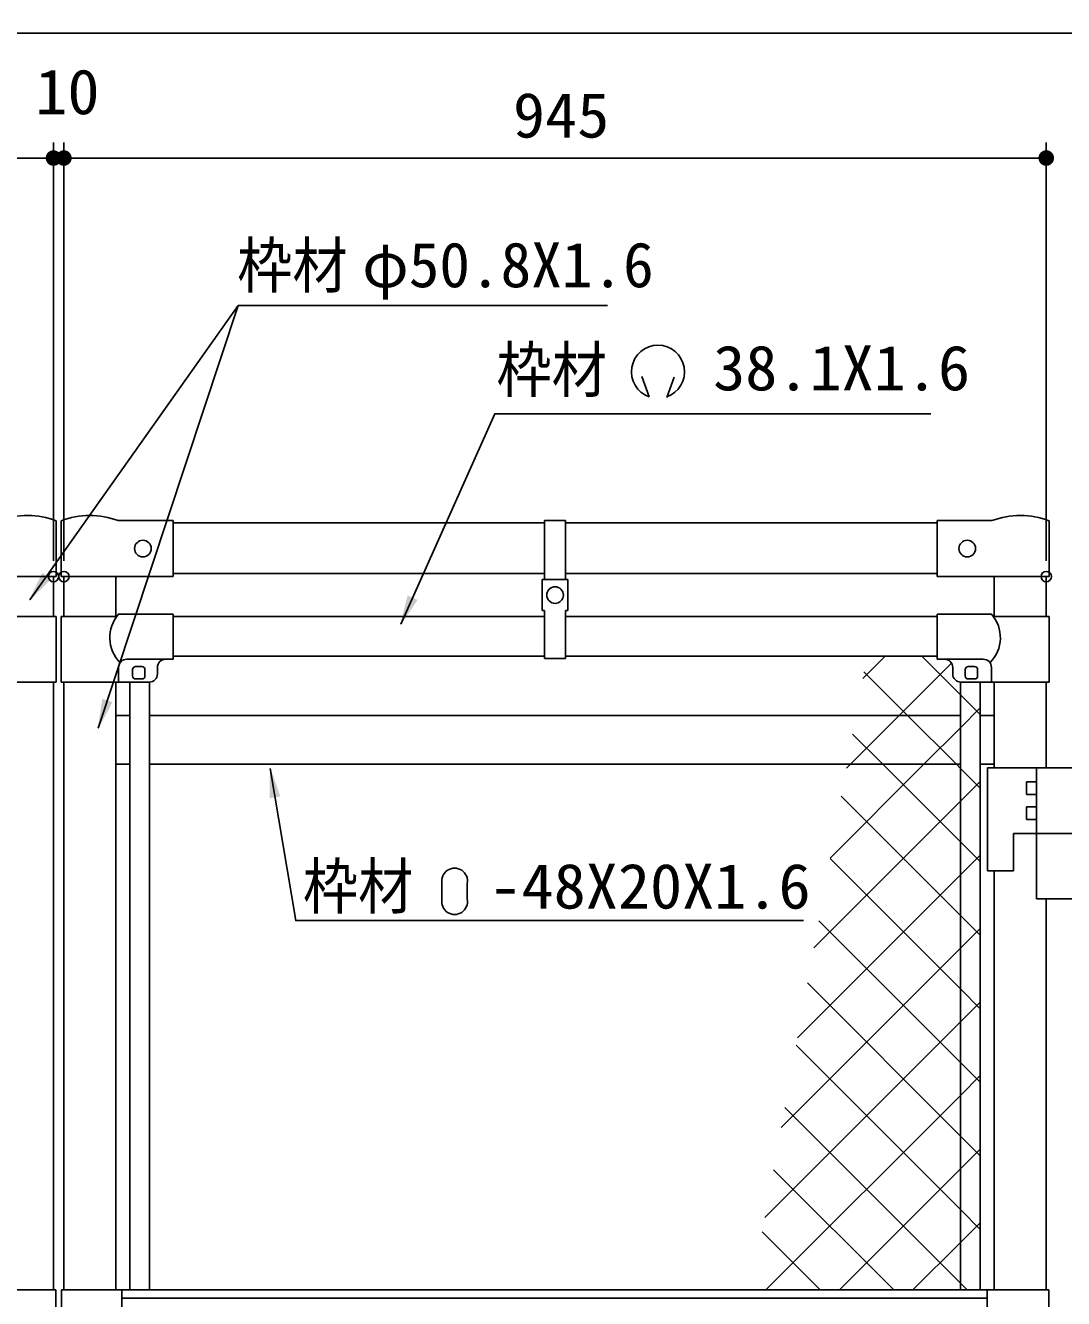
# Model space of a CAD drawing. Units: millimetres, scale not verified. Extents: x -4455 to 4455, y -3150 to 3150.
# Drawn here: x 1418 to 2417, y 290 to 1514 of the extents above; entities that cross this region are included whole.
import ezdxf
from ezdxf.enums import TextEntityAlignment as Align

# ---------------------------------------------------------------- set-up
doc = ezdxf.new("R2010")
doc.units = ezdxf.units.MM
doc.header["$LTSCALE"] = 20
doc.header["$PDMODE"] = 32
doc.header["$PDSIZE"] = 10
for name, color, linetype, lineweight in [('0-0_6文字', 3, 'Continuous', 25), ('0-1_8部品', 7, 'Continuous', 25), ('0-3_1部材', 7, 'Continuous', 25), ('0-5_5寸法', 1, 'Continuous', 25), ('0-6_SUNPOU', 1, 'Continuous', 25), ('0-8_2網', 4, 'Continuous', 25)]:
    doc.layers.add(name, color=color, linetype=linetype, lineweight=lineweight)
doc.layers.add('0-7_DEFPOINTS', color=7, linetype='Continuous')
doc.styles.add('ＭＳ ゴシック', font='')
doc.styles.get('ＭＳ ゴシック').set_extended_font_data('MS Gothic')

# ---------------------------------------------------------------- blocks, each defined once
blk = doc.blocks.new('M1')
at = {"layer": '0-6_SUNPOU'}
blk.add_line((-5, 0), (-38.58, 0), dxfattribs=at)
for points in [[(0, 0), (-5, 0), (-4.96, 0.63)], [(0, 0), (-4.96, -0.63), (-5, 0)], [(0, 0), (-4.96, 0.63), (-4.84, 1.24)], [(0, 0), (-4.84, -1.24), (-4.96, -0.63)], [(0, 0), (-4.84, 1.24), (-4.65, 1.84)], [(0, 0), (-4.65, -1.84), (-4.84, -1.24)], [(0, 0), (-4.65, 1.84), (-4.38, 2.41)], [(0, 0), (-4.38, -2.41), (-4.65, -1.84)], [(0, 0), (-4.38, 2.41), (-4.05, 2.94)], [(0, 0), (-4.05, -2.94), (-4.38, -2.41)], [(0, 0), (-4.05, 2.94), (-3.64, 3.42)], [(0, 0), (-3.64, -3.42), (-4.05, -2.94)], [(0, 0), (-3.64, 3.42), (-3.19, 3.85)], [(0, 0), (-3.19, -3.85), (-3.64, -3.42)], [(0, 0), (-3.19, 3.85), (-2.68, 4.22)], [(0, 0), (-2.68, -4.22), (-3.19, -3.85)], [(0, 0), (-2.68, 4.22), (-2.13, 4.52)], [(0, 0), (-2.13, -4.52), (-2.68, -4.22)], [(0, 0), (-2.13, 4.52), (-1.55, 4.76)], [(0, 0), (-1.55, -4.76), (-2.13, -4.52)], [(0, 0), (-1.55, 4.76), (-0.94, 4.91)], [(0, 0), (-0.94, -4.91), (-1.55, -4.76)], [(0, 0), (-0.94, 4.91), (-0.31, 4.99)], [(0, 0), (-0.31, -4.99), (-0.94, -4.91)], [(0, 0), (-0.31, 4.99), (0.31, 4.99)], [(0, 0), (0.31, -4.99), (-0.31, -4.99)], [(0, 0), (0.31, 4.99), (0.94, 4.91)], [(0, 0), (0.94, 4.91), (1.55, 4.76)], [(0, 0), (1.55, 4.76), (2.13, 4.52)], [(0, 0), (2.13, 4.52), (2.68, 4.22)], [(0, 0), (2.68, 4.22), (3.19, 3.85)], [(0, 0), (3.19, 3.85), (3.64, 3.42)], [(0, 0), (3.64, 3.42), (4.05, 2.94)], [(0, 0), (4.05, 2.94), (4.38, 2.41)], [(0, 0), (4.38, 2.41), (4.65, 1.84)], [(0, 0), (4.65, 1.84), (4.84, 1.24)], [(0, 0), (4.84, 1.24), (4.96, 0.63)], [(0, 0), (4.96, 0.63), (5, 0)], [(0, 0), (0.94, -4.91), (0.31, -4.99)], [(0, 0), (1.55, -4.76), (0.94, -4.91)], [(0, 0), (2.13, -4.52), (1.55, -4.76)], [(0, 0), (2.68, -4.22), (2.13, -4.52)], [(0, 0), (3.19, -3.85), (2.68, -4.22)], [(0, 0), (3.64, -3.42), (3.19, -3.85)], [(0, 0), (4.05, -2.94), (3.64, -3.42)], [(0, 0), (4.38, -2.41), (4.05, -2.94)], [(0, 0), (4.65, -1.84), (4.38, -2.41)], [(0, 0), (4.84, -1.24), (4.65, -1.84)], [(0, 0), (4.96, -0.63), (4.84, -1.24)], [(0, 0), (5, 0), (4.96, -0.63)]]:
    blk.add_solid(points, dxfattribs=at)

msp = doc.modelspace()

# ---------------------------------------------------------------- linework, layer by layer
at = {"layer": '0-0_6文字'}
for p, q in [((2011.18, 1176.71), (2018.27, 1157.23)), ((2042.25, 1176.05), (2035.16, 1156.57)), ((1818.93, 674.16), (1818.93, 689.44)), ((1843.35, 689.44), (1843.35, 674.16))]:
    msp.add_line(p, q, dxfattribs=at)
at = {"layer": '0-0_6文字', "color": 4}
for points in [[(1978.13, 1245.06), (1622.92, 1245.06), (1488.34, 838.82)], [(2289.23, 1141.06), (1869.76, 1141.06), (1779.24, 938.55)], [(2166.86, 653.71), (1678.24, 653.71), (1653.76, 799.78)]]:
    msp.add_lwpolyline(points, dxfattribs=at)
at = {"layer": '0-0_6文字'}
for centre, radius, start, end in [((2026.77, 1181.35), 25.57, 289.42401, 250.57599), ((1831.14, 691.67), 12.41, 349.65879, 190.34121), ((1831.14, 671.93), 12.41, 169.65879, 10.34121)]:
    msp.add_arc(centre, radius, start, end, dxfattribs=at)
at = {"layer": '0-0_6文字', "color": 4}
for points in [[(1778.42, 936.73), (1785.91, 966.24), (1795.42, 961.99)], [(1487.71, 836.92), (1492.2, 867.03), (1502.09, 863.76)], [(1653.43, 801.76), (1663.52, 773.03), (1653.25, 771.31)]]:
    msp.add_solid(points, dxfattribs=at)
at = {"layer": '0-1_8部品'}
for p, q in [((1447.96, 945.98), (1394.48, 945.98)), ((1447.96, 945.98), (1447.96, 882.98)), ((1452.56, 945.98), (1452.56, 882.98)), ((1452.56, 945.98), (1506.04, 945.98)), ((1560.26, 948.33), (1507.52, 948.33)), ((1560.26, 948.33), (1560.26, 904.98)), ((2295.26, 948.33), (2348, 948.33)), ((2295.26, 948.33), (2295.26, 904.98)), ((2349.48, 945.98), (2402.96, 945.98)), ((2402.96, 945.98), (2402.96, 882.98)), ((1507.96, 896.98), (1507.96, 882.98)), ((1515.96, 904.98), (1553.26, 904.98)), ((1521.26, 894.98), (1521.26, 888.98)), ((1530.26, 897.98), (1524.26, 897.98)), ((1533.26, 894.98), (1533.26, 888.98)), ((1545.26, 896.98), (1545.26, 890.98)), ((1560.26, 904.98), (1553.26, 904.98)), ((2295.26, 904.98), (2302.26, 904.98)), ((2339.56, 904.98), (2302.26, 904.98)), ((2310.26, 896.98), (2310.26, 890.98)), ((2322.26, 894.98), (2322.26, 888.98)), ((2325.26, 897.98), (2331.26, 897.98)), ((2334.26, 894.98), (2334.26, 888.98)), ((2347.56, 896.98), (2347.56, 882.98)), ((1363.26, 882.98), (1447.96, 882.98)), ((1537.26, 882.98), (1452.56, 882.98)), ((1530.26, 885.98), (1524.26, 885.98)), ((2318.26, 882.98), (2402.96, 882.98)), ((2325.26, 885.98), (2331.26, 885.98)), ((2429.76, 800.48), (2343.76, 800.48)), ((2343.76, 800.48), (2343.76, 701.48)), ((2390.76, 800.48), (2390.76, 674.48)), ((2390.76, 786.98), (2381.26, 786.98)), ((2381.26, 786.98), (2381.26, 774.98)), ((2390.76, 774.98), (2381.26, 774.98)), ((2390.76, 762.98), (2381.26, 762.98)), ((2381.26, 762.98), (2381.26, 750.98)), ((2390.76, 750.98), (2381.26, 750.98)), ((2368.76, 737.48), (2368.76, 701.48)), ((2451.76, 737.48), (2368.76, 737.48)), ((2368.76, 701.48), (2343.76, 701.48)), ((2486.76, 674.48), (2390.76, 674.48)), ((1447.51, 298.48), (1383.21, 298.48)), ((1447.51, 298.48), (1447.51, 277.48)), ((1452.91, 298.48), (1452.91, 277.48)), ((1517.21, 298.48), (1452.91, 298.48)), ((1511.01, 298.48), (1511.01, 277.48))]:
    msp.add_line(p, q, dxfattribs=at)
for centre, radius, start, end in [((1533.22, 925.78), 33.86, 138.24888, 225.44442), ((2322.3, 925.78), 33.86, 314.55558, 41.75112), ((1515.96, 896.98), 8, 90, 180), ((1524.26, 894.98), 3, 90, 180), ((1530.26, 894.98), 3, 0, 90), ((1553.26, 896.98), 8, 90, 180), ((2302.26, 896.98), 8, 0, 90), ((2325.26, 894.98), 3, 90, 180), ((2331.26, 894.98), 3, 0, 90), ((2339.56, 896.98), 8, 0, 90), ((1524.26, 888.98), 3, 180, 270), ((1530.26, 888.98), 3, 270, 0), ((1537.26, 890.98), 8, 270, 0), ((2318.26, 890.98), 8, 180, 270), ((2325.26, 888.98), 3, 180, 270), ((2331.26, 888.98), 3, 270, 0)]:
    msp.add_arc(centre, radius, start, end, dxfattribs=at)
at = {"layer": '0-3_1部材'}
for p, q in [((1447.96, 1038.17), (1447.96, 984.48)), ((1452.56, 1038.17), (1452.56, 984.48)), ((1560.26, 1038.33), (1507.52, 1038.33)), ((1560.26, 1038.33), (1560.26, 984.48)), ((1560.26, 1035.98), (1917.76, 1035.98)), ((1917.76, 1038.33), (1937.76, 1038.33)), ((1917.76, 1038.33), (1917.76, 981.67)), ((1937.76, 1038.33), (1937.76, 981.67)), ((1937.76, 1035.98), (2295.26, 1035.98)), ((2295.26, 1038.33), (2295.26, 984.48)), ((2295.26, 1038.33), (2348, 1038.33)), ((2402.96, 1038.17), (2402.96, 984.48)), ((1447.96, 984.48), (1340.26, 984.48)), ((1445.26, 984.48), (1445.26, 945.98)), ((1452.56, 984.48), (1560.26, 984.48)), ((1455.26, 984.48), (1455.26, 945.98)), ((1505.26, 984.48), (1505.26, 945.98)), ((1560.26, 984.48), (1553.26, 984.48)), ((1560.26, 987.38), (1917.76, 987.38)), ((1915.41, 981.67), (1915.41, 951.67)), ((1915.41, 981.67), (1940.01, 981.67)), ((1937.76, 987.38), (2295.26, 987.38)), ((1940.01, 981.67), (1940.01, 951.67)), ((2402.96, 984.48), (2295.26, 984.48)), ((2295.26, 984.48), (2302.26, 984.48)), ((2402.96, 984.48), (2302.26, 984.48)), ((2350.26, 984.48), (2350.26, 945.98)), ((2400.26, 984.48), (2400.26, 945.98)), ((1560.26, 945.98), (1917.76, 945.98)), ((1915.41, 951.67), (1917.76, 951.67)), ((1917.76, 951.67), (1917.76, 905.71)), ((1937.76, 951.67), (1940.01, 951.67)), ((1937.76, 951.67), (1937.76, 905.71)), ((1937.76, 945.98), (2295.26, 945.98)), ((1560.26, 907.98), (1917.76, 907.98)), ((1937.76, 907.98), (2295.26, 907.98)), ((1917.76, 905.71), (1937.76, 905.71)), ((1445.26, 882.98), (1445.26, 645.48)), ((1445.26, 882.98), (1445.26, 298.48)), ((1455.26, 882.98), (1455.26, 645.48)), ((1455.26, 882.98), (1455.26, 298.48)), ((1505.26, 882.98), (1505.26, 645.48)), ((1505.26, 882.98), (1505.26, 298.48)), ((1518.76, 882.98), (1518.76, 648.48)), ((1518.76, 882.98), (1518.76, 298.48)), ((1537.76, 882.99), (1537.76, 648.48)), ((1537.76, 882.99), (1537.76, 298.48)), ((2317.76, 882.99), (2317.76, 648.48)), ((2317.76, 882.99), (2317.76, 298.48)), ((2336.76, 882.98), (2336.76, 648.48)), ((2336.76, 882.98), (2336.76, 298.48)), ((2350.26, 882.98), (2350.26, 800.48)), ((2400.26, 882.98), (2400.26, 800.48)), ((1505.26, 850.98), (1518.76, 850.98)), ((1537.76, 850.98), (2311.93, 850.98)), ((1568.8, 850.98), (1581.01, 850.98)), ((2306.09, 850.98), (2317.76, 850.98)), ((2336.76, 850.98), (2350.26, 850.98)), ((1505.26, 803.98), (1518.76, 803.98)), ((1537.76, 803.98), (1589.93, 803.98)), ((1589.93, 803.98), (2266.13, 803.98)), ((2266.13, 803.98), (2317.76, 803.98)), ((2336.76, 803.98), (2350.26, 803.98)), ((2350.26, 701.48), (2350.26, 298.48)), ((2400.26, 674.48), (2400.26, 298.48)), ((2343.44, 298.48), (1510.26, 298.48)), ((2343.44, 298.48), (2402.76, 298.48)), ((2343.44, 298.48), (2343.44, 243.48)), ((2402.76, 298.48), (2402.76, 243.48)), ((2343.44, 290.48), (1511.01, 290.48))]:
    msp.add_line(p, q, dxfattribs=at)
for centre in [(1531.26, 1011.38), (2324.26, 1011.38), (1927.76, 966.67)]:
    msp.add_circle(centre, 8, dxfattribs=at)
for centre, start, end in [((1420.26, 963.12), 69.74188, 109.92605), ((1480.26, 963.12), 70.07395, 110.25812), ((2375.26, 963.12), 69.74188, 109.92605)]:
    msp.add_arc(centre, 80, start, end, dxfattribs=at)
at = {"layer": '0-5_5寸法'}
for p, q in [((2420.26, 1506.9), (480.26, 1506.9)), ((1445.26, 999.48), (1445.26, 1401.9)), ((1445.26, 999.48), (1445.26, 1401.9)), ((1455.26, 999.48), (1455.26, 1401.9)), ((1455.26, 999.48), (1455.26, 1401.9)), ((2400.26, 999.48), (2400.26, 1401.9)), ((1445.26, 1386.9), (1455.26, 1386.9)), ((1485.26, 1386.9), (2370.26, 1386.9)), ((1485.26, 1386.9), (1515.26, 1386.9)), ((1622.92, 1245.06), (1422.47, 962.19))]:
    msp.add_line(p, q, dxfattribs=at)
msp.add_solid([(1421.32, 960.56), (1434.41, 988.05), (1442.91, 982.03)], dxfattribs=at)
at = {"layer": '0-7_DEFPOINTS'}
for p in [(1455.26, 1386.9), (2400.26, 1386.9), (1445.26, 984.48), (1455.26, 984.48), (2400.26, 984.48)]:
    msp.add_point(p, dxfattribs=at)
at = {"layer": '0-8_2網'}
for p, q in [((2223.69, 886.48), (2245.19, 907.98)), ((2317.76, 870.74), (2280.52, 907.98)), ((2336.76, 851.74), (2317.76, 870.74)), ((2317.76, 839.13), (2336.76, 858.13)), ((2336.76, 781.03), (2317.76, 800.03)), ((2317.76, 768.42), (2336.76, 787.42)), ((2317.76, 658.6), (2203.14, 773.22)), ((2176.68, 627.34), (2317.76, 768.42)), ((2336.76, 710.32), (2317.76, 729.32)), ((2317.76, 587.89), (2192.29, 713.37)), ((2317.76, 697.71), (2336.76, 716.71)), ((2161.01, 540.95), (2317.76, 697.71)), ((2317.76, 517.18), (2181.43, 653.52)), ((2336.76, 639.6), (2317.76, 658.6)), ((2317.76, 627), (2336.76, 646)), ((2145.34, 454.57), (2317.76, 627)), ((2336.76, 568.89), (2317.76, 587.89)), ((2317.76, 556.28), (2336.76, 575.28)), ((2129.67, 368.19), (2317.76, 556.28)), ((2336.76, 498.18), (2317.76, 517.18)), ((2317.76, 414.86), (2336.76, 433.86)), ((2253.62, 298.48), (2138, 414.1)), ((2201.38, 298.48), (2317.76, 414.86)), ((2317.76, 344.15), (2336.76, 363.15)), ((2182.91, 298.48), (2127.14, 354.25)), ((2272.09, 298.48), (2317.76, 344.15))]:
    msp.add_line(p, q, dxfattribs=at)
for points in [[(2208.02, 800.1), (2211.9, 803.98), (2258.9, 850.98), (2309.07, 901.15)], [(2317.76, 800.03), (2313.81, 803.98), (2266.81, 850.98), (2224.86, 892.93)], [(2192.35, 713.72), (2282.61, 803.98), (2317.76, 839.13)], [(2317.76, 729.32), (2243.1, 803.98), (2214, 833.07)], [(2336.76, 427.47), (2317.76, 446.47), (2170.57, 593.66)], [(2336.76, 356.76), (2317.76, 375.76), (2159.71, 533.81)], [(2130.67, 298.48), (2317.76, 485.57), (2336.76, 504.57)], [(2324.33, 298.48), (2317.76, 305.05), (2148.86, 473.96)]]:
    msp.add_lwpolyline(points, dxfattribs=at)

# ---------------------------------------------------------------- block references
at = {"layer": '0-5_5寸法', "xscale": 1.5, "yscale": 1.5}
for p in [(2450.26, 1506.9), (1445.26, 1386.9), (1445.26, 1386.9), (2400.26, 1386.9)]:
    msp.add_blockref('M1', p, dxfattribs=at)
at = {"layer": '0-5_5寸法', "xscale": 1.5, "yscale": 1.5, "rotation": 180}
msp.add_blockref('M1', (1455.26, 1386.9), dxfattribs=at)
msp.add_blockref('M1', (1455.26, 1386.9), dxfattribs=at)

# ---------------------------------------------------------------- texts
at = {"layer": '0-0_6文字', "style": 'ＭＳ ゴシック'}
for s, height, width, p in [('枠材', 43.3, 0.9, (1621.95, 1249.06)), ('枠材   ', 43.3, 0.9, (1871.37, 1148.74)), ('38.1X1.6', 43.26, 1.05, (2079.82, 1150.53)), ('枠材', 43.3, 0.9, (1685.17, 652.09)), ('-48X20X1.6', 43.26, 1.05, (1864.61, 652.23))]:
    msp.add_text(s, height=height, dxfattribs=dict(at, width=width)).set_placement(p, align=Align.BOTTOM_LEFT)
msp.add_text('φ50.8X1.6', height=43.3, dxfattribs=at).set_placement((1742.24, 1249.66), align=Align.BOTTOM_LEFT)
at = {"layer": '0-5_5寸法', "color": 3, "style": 'ＭＳ ゴシック', "width": 1.05}
for s, p in [('10', (1427.76, 1416.08)), ('945', (1887.26, 1393.58))]:
    msp.add_text(s, height=43.26, dxfattribs=at).set_placement(p, align=Align.BOTTOM_LEFT)

doc.saveas('drawing.dxf')
